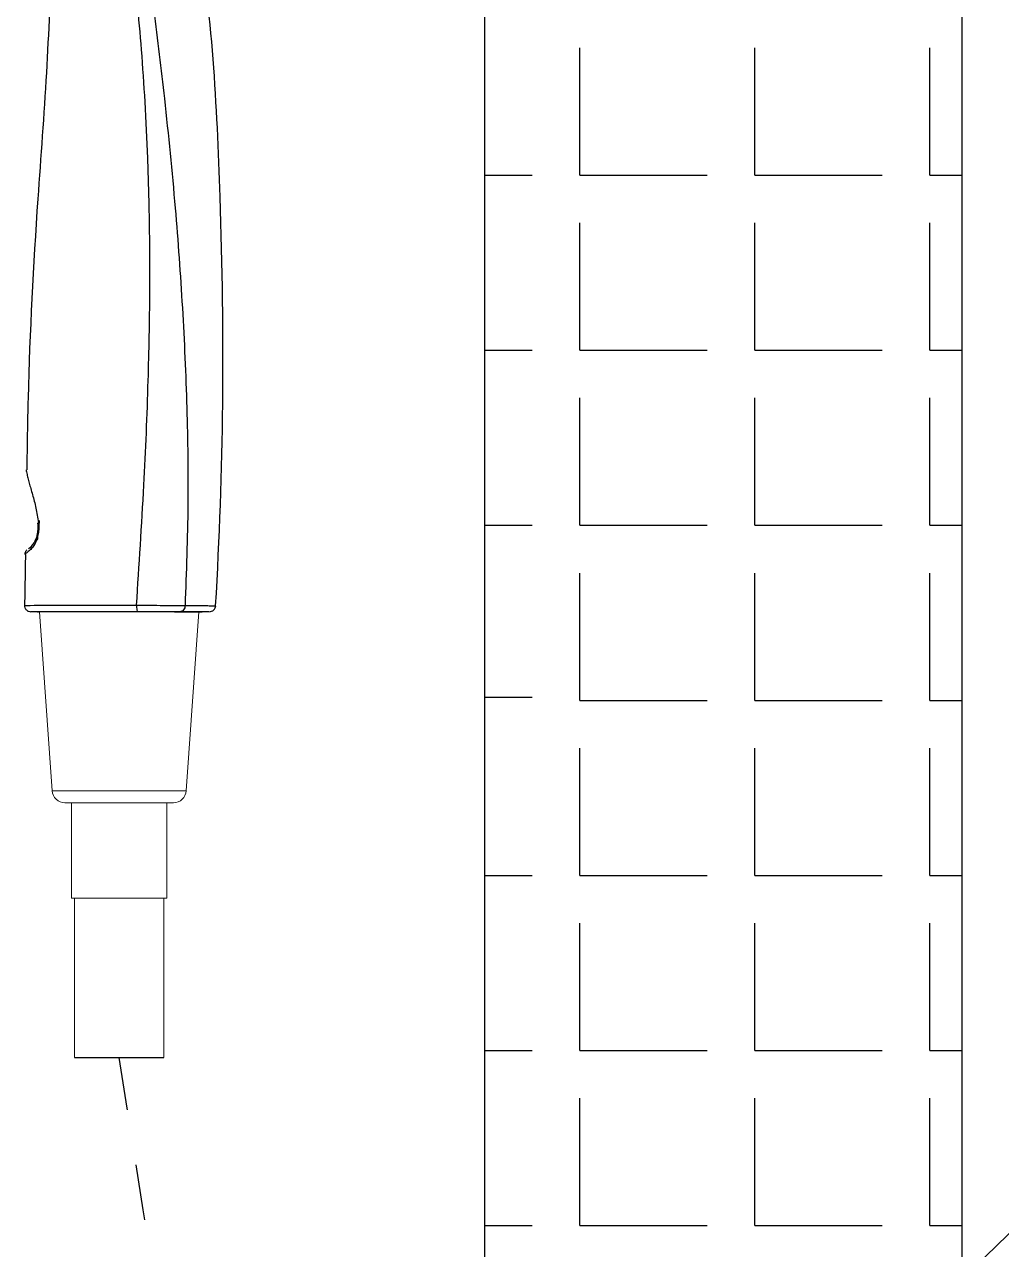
# Model space of a CAD drawing. Extents: x -3383 to -2963, y -4299 to -3705.
# Drawn here: x -3063.64 to -3032.93, y -4074.05 to -4035.57 of the extents above; entities that cross this region are included whole.
import ezdxf

# ---------------------------------------------------------------- set-up
doc = ezdxf.new("R2010")
doc.units = 0
doc.header["$LTSCALE"] = 7
doc.linetypes.add('CENTER', pattern=[2, 1.25, -0.25, 0.25, -0.25])
doc.layers.get('0').update_dxf_attribs({"color": 2, "linetype": 'CONTINUOUS'})
for name, color, linetype in [('6', 7, 'CONTINUOUS'), ('CL', 1, 'CENTER'), ('D', 2, 'CONTINUOUS'), ('DWG', 7, 'CONTINUOUS'), ('HT', 3, 'CONTINUOUS')]:
    doc.layers.add(name, color=color, linetype=linetype)
doc.styles.add('GHS', font='ROMANS.shx', dxfattribs={"bigfont": 'GHS.shx'})
doc.dimstyles.new('STANDARD$7', dxfattribs={"dimtxt": 3.5, "dimasz": 3, "dimexe": 1, "dimexo": 1, "dimgap": 1, "dimtad": 3, "dimdec": 4, "dimzin": 0, "dimdsep": 46, "dimtxsty": 'GHS', "dimcen": 1, "dimclrd": 2, "dimclre": 256, "dimclrt": 2, "dimadec": 4, "dimazin": 0, "dimtfac": 1, "dimtdec": 4, "dimtmove": 2, "dimatfit": 2, "dimfxl": 1, "dimtolj": 1, "dimtzin": 0, "dimlwd": -1, "dimlwe": -1, "dimarcsym": 0})

msp = doc.modelspace()

# ---------------------------------------------------------------- linework, layer by layer
at = {"color": 7, "linetype": 'Continuous', "lineweight": 15}
for p, q in [((-3063.164895, -4054.012363, 0.000426), (-3062.771349, -4059.640266, 0.000426)), ((-3058.558433, -4059.640266, 0.000426), (-3058.164893, -4054.012363, 0.000426)), ((-3049.170635, -4056.38332), (-3049.170635, -4058.983066)), ((-3049.170635, -4058.983066), (-3049.170635, -4081.783573)), ((-3060.664891, -4060.012363, 0.000426), (-3062.372326, -4060.012363, 0.000426)), ((-3062.164896, -4060.012363, 0.000426), (-3062.164896, -4063.012363, 0.000426)), ((-3058.957462, -4060.012363, 0.000426), (-3060.664891, -4060.012363, 0.000426)), ((-3059.164892, -4063.012363, 0.000426), (-3059.164892, -4060.012363, 0.000426)), ((-3059.164891, -4063.012367, 0.000426), (-3059.164891, -4061.137133, 0.000426)), ((-3062.164891, -4061.481779, 0.000426), (-3062.164891, -4063.012367, 0.000426)), ((-3059.164892, -4063.012363, 0.000426), (-3062.164896, -4063.012363, 0.000426)), ((-3059.164891, -4063.012367, 0.000426), (-3062.164891, -4063.012367, 0.000426)), ((-3062.064891, -4063.012367, 0.000426), (-3062.064891, -4068.012367, 0.000426)), ((-3059.264891, -4068.012367, 0.000426), (-3059.264891, -4063.012367, 0.000426))]:
    msp.add_line(p, q, dxfattribs=at)
at = {"color": 8, "linetype": 'Continuous', "lineweight": 15}
for p, q in [((-3062.771349, -4059.640266, 0.000426), (-3060.664891, -4059.640266, 0.000426)), ((-3060.664891, -4059.640266, 0.000426), (-3058.558433, -4059.640266, 0.000426))]:
    msp.add_line(p, q, dxfattribs=at)
at = {"color": 7, "linetype": 'Continuous', "lineweight": 15}
for centre, start, end in [((-3062.372326, -4059.612363, 0.000426), 184, 270), ((-3058.95746, -4059.612363, 0.000426), 270, 356)]:
    msp.add_arc(centre, 0.4, start, end, dxfattribs=at)
at = {"layer": '6', "color": 7, "linetype": 'Continuous'}
msp.add_line((-3058.92985, -4054.012363, 0.000426), (-3058.054072, -4054.012363, 0.000426), dxfattribs=at)
msp.add_ellipse((-3063.030976, -4051.213691, 0.000426), major_axis=(0.198476, 0.024642), ratio=0.229681, start_param=2.581066623, end_param=3.19100494, dxfattribs=at)
at = {"layer": '6', "color": 3, "linetype": 'Continuous'}
msp.add_ellipse((-3060.064352, -4053.952363, 0.000426), major_axis=(0, -0.06), ratio=0.162456, start_param=5.882494764, end_param=6.283185307, dxfattribs=at)
at = {"layer": '6', "color": 7, "linetype": 'Continuous'}
for points, degree, knots in [([(-3057.633346, -4053.823806, 0.000426), (-3057.508989, -4051.710223, 0.000426), (-3057.35413, -4047.431085, 0.000426), (-3057.4412, -4041.70117, 0.000426), (-3057.666487, -4036.650856, 0.000426), (-3058.143657, -4032.333309, 0.000426), (-3058.807597, -4029.523721, 0.000426), (-3059.212987, -4028.130915, 0.000426)], 3, [0, 0, 0, 0, 0.245537873, 0.497065235, 0.664761351, 0.832381534, 1, 1, 1, 1]), ([(-3060.120527, -4053.808062, 0.000426), (-3060.038014, -4052.551001, 0.000426), (-3059.883722, -4050.20041, 0.000426), (-3059.747003, -4046.917239, 0.000426), (-3059.691905, -4044.128272, 0.000426), (-3059.703535, -4041.800514, 0.000426), (-3059.75914, -4039.812612, 0.000426), (-3059.842376, -4038.041119, 0.000426), (-3059.953785, -4036.400595, 0.000426), (-3060.087486, -4034.891602, 0.000426), (-3060.236819, -4033.514555, 0.000426), (-3060.392766, -4032.269139, 0.000426), (-3060.554347, -4031.156301, 0.000426), (-3060.703518, -4030.172694, 0.000426), (-3060.841039, -4029.568679, 0.000426), (-3060.904972, -4029.287876, 0.000426)], 3, [0, 0, 0, 0, 0.15358738, 0.287194563, 0.40059835, 0.49366537, 0.570981359, 0.643055721, 0.709883657, 0.771454773, 0.82775346, 0.878765858, 0.924479984, 0.964891244, 1, 1, 1, 1]), ([(-3062.796154, -4029.65188, 0.000426), (-3062.77737, -4030.863046, 0.000426), (-3062.783353, -4033.340464, 0.000426), (-3062.931528, -4037.140185, 0.000426), (-3063.294765, -4041.807105, 0.000426), (-3063.515072, -4045.966558, 0.000426), (-3063.560898, -4048.806197, 0.000426), (-3063.567079, -4049.555811, 0.000426)], 3, [0, 0, 0, 0, 0.182302589, 0.373081749, 0.572351353, 0.887143601, 1, 1, 1, 1]), ([(-3063.591494, -4049.555334, 0.000426), (-3063.591494, -4049.555333, 0.000426), (-3063.591522, -4049.554956, 0.000426), (-3063.586855, -4049.569734, 0.000426), (-3063.573938, -4049.633649, 0.000426), (-3063.567585, -4049.665083, 0.000426)], 3, [0, 0, 0, 0, 0.000591927, 0.508461528, 1, 1, 1, 1]), ([(-3063.567585, -4049.665084, 0.000426), (-3063.557633, -4049.712714, 0.000426), (-3063.53793, -4049.807021, 0.000426), (-3063.494209, -4049.968275, 0.000426), (-3063.444228, -4050.144266, 0.000426), (-3063.371875, -4050.400125, 0.000426), (-3063.277415, -4050.747089, 0.000426), (-3063.226961, -4051.057319, 0.000426), (-3063.202078, -4051.210326, 0.000426)], 3, [0, 0, 0, 0, 0.1255493, 0.248588023, 0.373481275, 0.500400841, 0.75359701, 1, 1, 1, 1]), ([(-3063.2295, -4051.237726, 0.000426), (-3063.225657, -4051.269361, 0.000426), (-3063.220746, -4051.33401, 0.000426), (-3063.222806, -4051.435171, 0.000426), (-3063.23418, -4051.536403, 0.000426), (-3063.261636, -4051.669627, 0.000426), (-3063.319357, -4051.815089, 0.000426), (-3063.365876, -4051.884435, 0.000426), (-3063.392056, -4051.908167, 0.000426)], 3, [0, 0, 0, 0, 0.10698213, 0.218579925, 0.334943613, 0.456424704, 0.71778345, 1, 1, 1, 1]), ([(-3063.563261, -4052.067539, 0.000426), (-3063.574267, -4052.077058, 0.000426), (-3063.593851, -4052.09795, 0.000426), (-3063.616062, -4052.135214, 0.000426), (-3063.629539, -4052.17578, 0.000426), (-3063.632632, -4052.203428, 0.000426), (-3063.632786, -4052.21734, 0.000426)], 3, [0, 0, 0, 0, 0.252578891, 0.507270887, 0.758202934, 1, 1, 1, 1]), ([(-3063.518874, -4052.038598, 0.000426), (-3063.518874, -4052.038598, 0.000426), (-3063.519135, -4052.038722, 0.000426), (-3063.492163, -4052.014587, 0.000426), (-3063.442159, -4051.968993, 0.000426), (-3063.433486, -4051.961081, 0.000426)], 3, [0, 0, 0, 0, 0.000015683, 0.839902143, 1, 1, 1, 1]), ([(-3063.640702, -4053.812164, 0.000426), (-3063.640473, -4053.838465, 0.000426), (-3063.633273, -4053.876332, 0.000426), (-3063.608673, -4053.923523, 0.000426), (-3063.582304, -4053.955611, 0.000426), (-3063.549921, -4053.981583, 0.000426), (-3063.502547, -4054.005586, 0.000426), (-3063.464686, -4054.012382, 0.000426), (-3063.438457, -4054.012363, 0.000426)], 3, [0, 0, 0, 0, 0.239831425, 0.368898394, 0.500639943, 0.632287621, 0.761083557, 1, 1, 1, 1]), ([(-3060.088272, -4054.012363, 0.000426), (-3060.404682, -4054.012363, 0.000426), (-3060.703809, -4054.012363, 0.000426), (-3061.007931, -4054.012363, 0.000426), (-3061.294808, -4054.012363, 0.000426), (-3061.440334, -4054.012363, 0.000426), (-3061.580038, -4054.012363, 0.000426), (-3061.721526, -4054.012363, 0.000426), (-3061.855431, -4054.012363, 0.000426), (-3061.991352, -4054.012363, 0.000426), (-3062.118017, -4054.012363, 0.000426), (-3062.246836, -4054.012363, 0.000426), (-3062.364824, -4054.012363, 0.000426), (-3062.484904, -4054.012363, 0.000426), (-3062.593807, -4054.012363, 0.000426), (-3062.70469, -4054.012363, 0.000426), (-3062.802507, -4054.012363, 0.000426), (-3062.902329, -4054.012363, 0.000426), (-3062.987331, -4054.012363, 0.000426), (-3063.07423, -4054.012363, 0.000426), (-3063.144684, -4054.012363, 0.000426), (-3063.216229, -4054.012363, 0.000426), (-3063.271174, -4054.012363, 0.000426), (-3063.326616, -4054.012363, 0.000426), (-3063.364238, -4054.012363, 0.000426), (-3063.40233, -4054.012363, 0.000426), (-3063.421529, -4054.012363, 0.000426), (-3063.440069, -4054.012363, 0.000426), (-3063.440683, -4054.012363, 0.000426)], 2, [0, 0, 0, 0.125384748, 0.125384748, 0.250769496, 0.250769496, 0.31346187, 0.31346187, 0.376154245, 0.376154245, 0.438846619, 0.438846619, 0.501538993, 0.501538993, 0.564231367, 0.564231367, 0.626923741, 0.626923741, 0.689616115, 0.689616115, 0.752308489, 0.752308489, 0.815000863, 0.815000863, 0.877693237, 0.877693237, 0.940385611, 0.940385611, 1, 1, 1]), ([(-3060.064352, -4054.012363, 0.000426), (-3060.361454, -4054.012363, 0.000426), (-3060.64143, -4054.012363, 0.000426), (-3060.926801, -4054.012363, 0.000426), (-3061.195105, -4054.012363, 0.000426), (-3061.331635, -4054.012363, 0.000426), (-3061.462115, -4054.012363, 0.000426), (-3061.594755, -4054.012363, 0.000426), (-3061.719979, -4054.012363, 0.000426), (-3061.978102, -4054.012363, 0.000426), (-3062.198367, -4054.012363, 0.000426), (-3062.311721, -4054.012363, 0.000426), (-3062.414587, -4054.012363, 0.000426), (-3062.519611, -4054.012363, 0.000426), (-3062.612451, -4054.012363, 0.000426), (-3062.707401, -4054.012363, 0.000426), (-3062.788589, -4054.012363, 0.000426), (-3062.871727, -4054.012363, 0.000426), (-3062.93963, -4054.012363, 0.000426), (-3063.008611, -4054.012363, 0.000426), (-3063.061694, -4054.012363, 0.000426), (-3063.115217, -4054.012363, 0.000426), (-3063.151752, -4054.012363, 0.000426), (-3063.188707, -4054.012363, 0.000426), (-3063.207715, -4054.012363, 0.000426), (-3063.226995, -4054.012363, 0.000426), (-3063.227491, -4054.012363, 0.000426), (-3063.227986, -4054.012363, 0.000426), (-3063.209461, -4054.012363, 0.000426), (-3063.204516, -4054.012363, 0.000426), (-3063.19823, -4054.012363, 0.000426)], 2, [0, 0, 0, 0.115795012, 0.115795012, 0.231590024, 0.231590024, 0.28948753, 0.28948753, 0.347385036, 0.347385036, 0.463180048, 0.463180048, 0.521077554, 0.521077554, 0.57897506, 0.57897506, 0.636872566, 0.636872566, 0.694770072, 0.694770072, 0.752667578, 0.752667578, 0.810565084, 0.810565084, 0.868462589, 0.868462589, 0.926360095, 0.926360095, 0.984257601, 0.984257601, 1, 1, 1]), ([(-3058.752243, -4054.012363, 0.000426), (-3058.80995, -4054.012363, 0.000426), (-3058.878137, -4054.012363, 0.000426), (-3058.945236, -4054.012363, 0.000426), (-3059.02142, -4054.012363, 0.000426), (-3059.096646, -4054.012363, 0.000426), (-3059.179269, -4054.012363, 0.000426), (-3059.261267, -4054.012363, 0.000426), (-3059.348865, -4054.012363, 0.000426), (-3059.43626, -4054.012363, 0.000426), (-3059.527386, -4054.012363, 0.000426), (-3059.618782, -4054.012363, 0.000426), (-3059.71201, -4054.012363, 0.000426), (-3059.805988, -4054.012363, 0.000426), (-3059.899917, -4054.012363, 0.000426), (-3059.995038, -4054.012363, 0.000426), (-3060.088286, -4054.012363, 0.000426)], 2, [0, 0, 0, 0.125, 0.125, 0.25, 0.25, 0.375, 0.375, 0.5, 0.5, 0.625, 0.625, 0.75, 0.75, 0.875, 0.875, 1, 1, 1]), ([(-3058.92985, -4054.012363, 0.000426), (-3058.978775, -4054.012363, 0.000426), (-3059.036632, -4054.012363, 0.000426), (-3059.093552, -4054.012363, 0.000426), (-3059.158238, -4054.012363, 0.000426), (-3059.222085, -4054.012363, 0.000426), (-3059.29226, -4054.012363, 0.000426), (-3059.361878, -4054.012363, 0.000426), (-3059.436291, -4054.012363, 0.000426), (-3059.510507, -4054.012363, 0.000426), (-3059.587924, -4054.012363, 0.000426), (-3059.665546, -4054.012363, 0.000426), (-3059.74475, -4054.012363, 0.000426), (-3059.824567, -4054.012363, 0.000426), (-3059.904362, -4054.012363, 0.000426), (-3059.985147, -4054.012363, 0.000426), (-3060.064352, -4054.012363, 0.000426)], 2, [0, 0, 0, 0.125, 0.125, 0.25, 0.25, 0.375, 0.375, 0.5, 0.5, 0.625, 0.625, 0.75, 0.75, 0.875, 0.875, 1, 1, 1]), ([(-3058.593641, -4053.819575, 0.000426), (-3058.594944, -4053.865827, 0.000426), (-3058.611243, -4053.918944, 0.000426), (-3058.672558, -4053.993679, 0.000426), (-3058.715166, -4054.012363, 0.000426), (-3058.75181, -4054.012363, 0.000426)], 3, [0, 0, 0, 0, 0.5, 0.5, 1, 1, 1, 1]), ([(-3057.844541, -4054.012363, 0.000426), (-3057.859568, -4054.012363, 0.000426), (-3057.889486, -4054.012363, 0.000426), (-3057.919266, -4054.012363, 0.000426), (-3057.963655, -4054.012363, 0.000426), (-3058.007911, -4054.012363, 0.000426), (-3058.066446, -4054.012363, 0.000426), (-3058.124902, -4054.012363, 0.000426), (-3058.197257, -4054.012363, 0.000426), (-3058.269636, -4054.012363, 0.000426), (-3058.355488, -4054.012363, 0.000426), (-3058.44151, -4054.012363, 0.000426), (-3058.540537, -4054.012363, 0.000426), (-3058.639919, -4054.012363, 0.000426), (-3058.751803, -4054.012363, 0.000426)], 2, [0, 0, 0, 0.142857143, 0.142857143, 0.285714286, 0.285714286, 0.428571429, 0.428571429, 0.571428571, 0.571428571, 0.714285714, 0.714285714, 0.857142857, 0.857142857, 1, 1, 1]), ([(-3057.831338, -4054.012363, 0.000426), (-3057.805882, -4054.012297, 0.000426), (-3057.756739, -4054.003813, 0.000426), (-3057.689233, -4053.962506, 0.000426), (-3057.643346, -4053.897932, 0.000426), (-3057.631537, -4053.849398, 0.000426), (-3057.629757, -4053.82393, 0.000426)], 3, [0, 0, 0, 0, 0.240399943, 0.499499058, 0.758880435, 1, 1, 1, 1])]:
    msp.add_open_spline(points, degree=degree, knots=knots, dxfattribs=at)
at = {"layer": '6', "color": 3, "linetype": 'Continuous'}
for points, knots in [([(-3060.488544, -4029.098392, 0.000426), (-3060.441555, -4029.308061, 0.000426), (-3060.349389, -4029.719315, 0.000426), (-3060.250598, -4030.331255, 0.000426), (-3060.157319, -4030.918581, 0.000426), (-3060.072793, -4031.482099, 0.000426), (-3059.994352, -4032.021308, 0.000426), (-3059.921377, -4032.536152, 0.000426), (-3059.853502, -4033.026567, 0.000426), (-3059.790375, -4033.492506, 0.000426), (-3059.731674, -4033.933925, 0.000426), (-3059.677072, -4034.350783, 0.000426), (-3059.626333, -4034.743053, 0.000426), (-3059.474784, -4035.919786, 0.000426), (-3059.210071, -4038.110864, 0.000426), (-3058.89877, -4041.226985, 0.000426), (-3058.665571, -4044.467886, 0.000426), (-3058.524611, -4047.57421, 0.000426), (-3058.481636, -4050.69362, 0.000426), (-3058.555765, -4052.762848, 0.000426), (-3058.593619, -4053.819503, 0.000426)], [0, 0, 0, 0, 0.025947537, 0.050894554, 0.074838598, 0.097778339, 0.1197148, 0.14064836, 0.160579116, 0.179507239, 0.197432958, 0.214356546, 0.230278302, 0.245198545, 0.357631353, 0.496773283, 0.62333918, 0.75000426, 0.872339193, 1, 1, 1, 1]), ([(-3063.202078, -4051.210326, 0.000426), (-3063.196514, -4051.270203, 0.000426), (-3063.185524, -4051.388494, 0.000426), (-3063.206159, -4051.572855, 0.000426), (-3063.258001, -4051.76241, 0.000426), (-3063.343241, -4051.9484, 0.000426), (-3063.40992, -4052.018085, 0.000426), (-3063.443897, -4052.053593, 0.000426)], [0, 0, 0, 0, 0.165945856, 0.327837206, 0.500698856, 0.745580359, 1, 1, 1, 1]), ([(-3063.443898, -4052.053593, 0.000426), (-3063.48162, -4052.086395, 0.000426), (-3063.555849, -4052.15094, 0.000426), (-3063.618075, -4052.204768, 0.000426), (-3063.632464, -4052.217243, 0.000426), (-3063.632787, -4052.217534, 0.000426)], [0, 0, 0, 0, 0.343375362, 0.675662151, 1, 1, 1, 1]), ([(-3063.640687, -4053.812162, 0.000426), (-3063.640689, -4053.812162, 0.000426), (-3063.64161, -4053.812478, 0.000426), (-3063.421691, -4053.812676, 0.000426), (-3062.701589, -4053.80959, 0.000426), (-3061.915848, -4053.807486, 0.000426), (-3061.112934, -4053.80741, 0.000426), (-3060.471474, -4053.807825, 0.000426), (-3060.120526, -4053.808052, 0.000426)], [0, 0, 0, 0, 0.000531316, 0.248988205, 0.498305156, 0.631047015, 0.798143437, 1, 1, 1, 1]), ([(-3060.120517, -4053.808072, 0.000426), (-3060.120681, -4053.855705, 0.000426), (-3060.117647, -4053.91219, 0.000426), (-3060.105003, -4053.992329, 0.000426), (-3060.095966, -4054.012363, 0.000426), (-3060.088286, -4054.012363, 0.000426)], [0, 0, 0, 0, 0.5, 0.5, 1, 1, 1, 1]), ([(-3060.120517, -4053.808072, 0.000426), (-3059.850252, -4053.807676, 0.000426), (-3059.547493, -4053.810443, 0.000426), (-3059.000135, -4053.816502, 0.000426), (-3058.760978, -4053.81947, 0.000426), (-3058.594058, -4053.819414, 0.000426)], [0, 0, 0, 0, 0.5, 0.5, 1, 1, 1, 1]), ([(-3058.593622, -4053.819575, 0.000426), (-3058.49465, -4053.820017, 0.000426), (-3058.296725, -4053.820901, 0.000426), (-3058.05871, -4053.821927, 0.000426), (-3057.868589, -4053.822739, 0.000426), (-3057.731811, -4053.823315, 0.000426), (-3057.648528, -4053.823659, 0.000426), (-3057.629728, -4053.823734, 0.000426), (-3057.629745, -4053.823734, 0.000426), (-3057.629746, -4053.823734, 0.000426)], [0, 0, 0, 0, 0.166629858, 0.333228203, 0.499825853, 0.666458106, 0.833094157, 0.999700615, 1, 1, 1, 1])]:
    msp.add_open_spline(points, degree=3, knots=knots, dxfattribs=at)
at = {"layer": '6', "color": 7, "linetype": 'Continuous'}
for points, degree in [([(-3063.175413, -4051.145247, 0.000426), (-3063.193692, -4051.319156, 0.000426)], 1), ([(-3063.227542, -4051.641222, 0.000426), (-3063.240137, -4051.761053, 0.000426)], 1), ([(-3063.611644, -4052.217505, 0.000426), (-3063.638344, -4053.81219, 0.000426)], 1), ([(-3063.341979, -4051.877592, 0.000426), (-3063.405773, -4051.901847, 0.000426), (-3063.451907, -4051.981516, 0.000426), (-3063.443897, -4052.053593, 0.000426)], 3)]:
    msp.add_open_spline(points, degree=degree, dxfattribs=at)
at = {"layer": 'CL'}
msp.add_spline([(-3062.670635, -4104.336195), (-3061.882398, -4106.695589), (-3057.42119, -4100.494417), (-3056.937719, -4092.368825), (-3060.664891, -4068.012367, 0.000426)], degree=3, dxfattribs=at)
at = {"layer": 'DWG'}
msp.add_line((-3062.064891, -4068.012367, 0.000426), (-3059.264891, -4068.012367, 0.000426), dxfattribs=at)
at = {"layer": 'HT', "ltscale": 0.5}
for p, q in [((-3049.170635, -4163.76592), (-3049.170635, -4000.76592)), ((-3034.170635, -4170.16592), (-3034.170635, -4000.76592)), ((-3046.182643, -4040.298514), (-3046.182643, -4036.298514)), ((-3040.682643, -4040.298514), (-3040.682643, -4036.298514)), ((-3035.182643, -4040.298514), (-3035.182643, -4036.298514)), ((-3049.170635, -4040.298514), (-3047.682643, -4040.298514)), ((-3046.182643, -4040.298514), (-3042.182643, -4040.298514)), ((-3040.682643, -4040.298514), (-3036.682643, -4040.298514)), ((-3035.182643, -4040.298514), (-3034.170635, -4040.298514)), ((-3046.182643, -4045.798514), (-3046.182643, -4041.798514)), ((-3040.682643, -4045.798514), (-3040.682643, -4041.798514)), ((-3035.182643, -4045.798514), (-3035.182643, -4041.798514)), ((-3049.170635, -4045.798514), (-3047.682643, -4045.798514)), ((-3046.182643, -4045.798514), (-3042.182643, -4045.798514)), ((-3040.682643, -4045.798514), (-3036.682643, -4045.798514)), ((-3035.182643, -4045.798514), (-3034.170635, -4045.798514)), ((-3046.182643, -4051.298514), (-3046.182643, -4047.298514)), ((-3040.682643, -4051.298514), (-3040.682643, -4047.298514)), ((-3035.182643, -4051.298514), (-3035.182643, -4047.298514)), ((-3049.170635, -4051.298514), (-3047.682643, -4051.298514)), ((-3046.182643, -4051.298514), (-3042.182643, -4051.298514)), ((-3040.682643, -4051.298514), (-3036.682643, -4051.298514)), ((-3035.182643, -4051.298514), (-3034.170635, -4051.298514)), ((-3046.182643, -4056.798514), (-3046.182643, -4052.798514)), ((-3040.682643, -4056.798514), (-3040.682643, -4052.798514)), ((-3035.182643, -4056.798514), (-3035.182643, -4052.798514)), ((-3049.170635, -4056.698508), (-3047.682643, -4056.698508)), ((-3046.182643, -4056.798514), (-3042.182643, -4056.798514)), ((-3040.682643, -4056.798514), (-3036.682643, -4056.798514)), ((-3035.182643, -4056.798514), (-3034.170635, -4056.798514)), ((-3046.182643, -4062.298514), (-3046.182643, -4058.298514)), ((-3040.682643, -4062.298514), (-3040.682643, -4058.298514)), ((-3035.182643, -4062.298514), (-3035.182643, -4058.298514)), ((-3049.170635, -4062.298514), (-3047.682643, -4062.298514)), ((-3046.182643, -4062.298514), (-3042.182643, -4062.298514)), ((-3040.682643, -4062.298514), (-3036.682643, -4062.298514)), ((-3035.182643, -4062.298514), (-3034.170635, -4062.298514)), ((-3046.182643, -4067.798514), (-3046.182643, -4063.798514)), ((-3040.682643, -4067.798514), (-3040.682643, -4063.798514)), ((-3035.182643, -4067.798514), (-3035.182643, -4063.798514)), ((-3049.170635, -4067.798514), (-3047.682643, -4067.798514)), ((-3046.182643, -4067.798514), (-3042.182643, -4067.798514)), ((-3040.682643, -4067.798514), (-3036.682643, -4067.798514)), ((-3035.182643, -4067.798514), (-3034.170635, -4067.798514)), ((-3046.182643, -4073.298514), (-3046.182643, -4069.298514)), ((-3040.682643, -4073.298514), (-3040.682643, -4069.298514)), ((-3035.182643, -4073.298514), (-3035.182643, -4069.298514)), ((-3049.170635, -4073.298514), (-3047.682643, -4073.298514)), ((-3046.182643, -4073.298514), (-3042.182643, -4073.298514)), ((-3040.682643, -4073.298514), (-3036.682643, -4073.298514)), ((-3035.182643, -4073.298514), (-3034.170635, -4073.298514))]:
    msp.add_line(p, q, dxfattribs=at)

# ---------------------------------------------------------------- leaders
at = {"layer": 'D'}
msp.add_leader([(-3047.0639, -4087.464821), (-3031.676628, -4072.558929), (-2990.816798, -4072.558929)], dimstyle='STANDARD$7', override={"dimscale": 1, "dimtad": 0}, dxfattribs=at)

doc.saveas('drawing.dxf')
